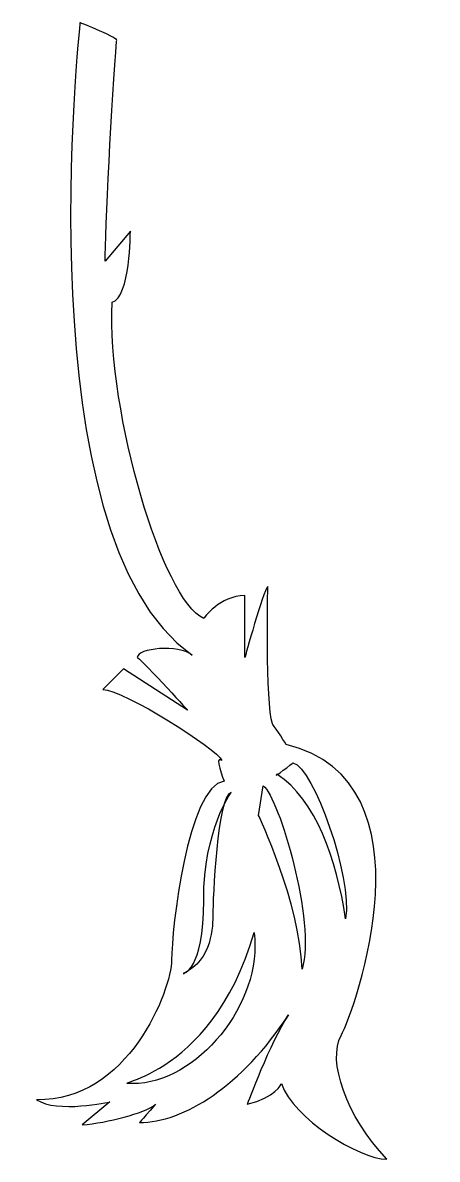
# Model space of a CAD drawing. Header units: centimetres. Extents: x -2.8 to 3.3, y -8.3 to 8.3.
import ezdxf

# ---------------------------------------------------------------- set-up
doc = ezdxf.new("R2010")
doc.units = ezdxf.units.CM
doc.header["$MEASUREMENT"] = 0
doc.layers.add('Camada 1', color=7, linetype='Continuous')

msp = doc.modelspace()

# ---------------------------------------------------------------- linework, layer by layer
at = {"layer": 'Camada 1'}
for points, knots in [([(-1.38467, 8.0075), (-1.45658, 7.23029), (-1.55149, 5.17127), (-1.55149, 4.8043), (-1.55149, 4.8043), (-1.55149, 4.8043), (-1.18451, 5.23814), (-1.18451, 5.23814), (-1.18451, 5.23814), (-1.18451, 5.23814), (-1.18451, 4.27053), (-1.45129, 4.20388), (-1.45129, 4.20388), (-1.51815, 2.5692), (-0.71572, -0.12513), (-0.11671, -0.40053), (-0.11671, -0.40053), (-0.11671, -0.40053), (0.11673, -0.06689), (0.48368, -0.06689), (0.48368, -0.06689), (0.48368, -0.06689), (0.48368, -0.96762), (0.48368, -0.96762), (0.48368, -0.96762), (0.48368, -0.96762), (0.75046, -0.00001), (0.81732, 0.06664), (0.81732, 0.06664), (0.81732, 0.06664), (0.78374, -1.63492), (0.88418, -1.93525), (0.88418, -1.93525), (0.88418, -1.93525), (1.05076, -2.16869), (1.0841, -2.23558), (1.0841, -2.23558), (3.28633, -2.76962), (2.08502, -6.10583), (1.88513, -6.47278), (1.88513, -6.47278), (1.68476, -6.83973), (1.95178, -7.64055), (2.55244, -8.27428), (2.55244, -8.27428), (2.15215, -8.27428), (1.18428, -7.67386), (1.01746, -7.1734), (1.01746, -7.1734), (1.01746, -7.1734), (0.92464, -7.3747), (0.517, -7.47376), (0.517, -7.47376), (0.517, -7.47376), (0.85061, -6.57275), (1.11739, -6.17246), (1.11739, -6.17246), (0.45008, -7.20672), (-0.41709, -7.74051), (-1.05106, -7.74051), (-1.05106, -7.74051), (-1.05106, -7.74051), (-1.05106, -7.74051), (-0.81762, -7.47376), (-0.81762, -7.47376), (-0.98447, -7.60727), (-1.51821, -7.74051), (-1.88519, -7.77385), (-1.88519, -7.77385), (-1.88519, -7.77385), (-1.48466, -7.44021), (-1.48466, -7.44021), (-1.48466, -7.44021), (-1.48466, -7.44021), (-2.2524, -7.60703), (-2.55247, -7.40687), (-2.55247, -7.40687), (-1.21791, -7.44021), (-0.58416, -5.80553), (-0.58416, -5.37169), (-0.58416, -5.37169), (-0.58416, -4.93785), (-0.35045, -2.836), (0.18334, -2.76941), (0.18334, -2.76941), (0.18334, -2.76941), (0.01649, -2.36888), (0.15, -2.46905), (0.15, -2.46905), (0.08314, -2.30223), (-1.28478, -1.43479), (-1.58511, -1.43479), (-1.58511, -1.43479), (-1.58511, -1.43479), (-1.28478, -1.13446), (-1.28478, -1.13446), (-1.28478, -1.13446), (-1.28478, -1.13446), (-0.35046, -1.73512), (-0.35046, -1.73512), (-0.35046, -1.73512), (-0.35046, -1.73512), (-1.08439, -0.93431), (-1.08439, -0.96762), (-1.08439, -0.96762), (-1.08439, -0.83411), (-0.48397, -0.76749), (-0.28381, -0.93431), (-0.28381, -0.93431), (-2.75257, 0.80054), (-1.91871, 8.27427), (-1.91871, 8.27427), (-1.91871, 8.27427), (-1.91871, 8.27427), (-1.31805, 8.04083), (-1.38467, 8.0075)], [0, 0, 0, 0, 0.03333333, 0.03333333, 0.03333333, 0.03333333, 0.06666667, 0.06666667, 0.06666667, 0.06666667, 0.1, 0.1, 0.1, 0.1, 0.13333333, 0.13333333, 0.13333333, 0.13333333, 0.16666667, 0.16666667, 0.16666667, 0.16666667, 0.2, 0.2, 0.2, 0.2, 0.23333333, 0.23333333, 0.23333333, 0.23333333, 0.26666667, 0.26666667, 0.26666667, 0.26666667, 0.3, 0.3, 0.3, 0.3, 0.33333333, 0.33333333, 0.33333333, 0.33333333, 0.36666667, 0.36666667, 0.36666667, 0.36666667, 0.4, 0.4, 0.4, 0.4, 0.43333333, 0.43333333, 0.43333333, 0.43333333, 0.46666667, 0.46666667, 0.46666667, 0.46666667, 0.5, 0.5, 0.5, 0.5, 0.53333333, 0.53333333, 0.53333333, 0.53333333, 0.56666667, 0.56666667, 0.56666667, 0.56666667, 0.6, 0.6, 0.6, 0.6, 0.63333333, 0.63333333, 0.63333333, 0.63333333, 0.66666667, 0.66666667, 0.66666667, 0.66666667, 0.7, 0.7, 0.7, 0.7, 0.73333333, 0.73333333, 0.73333333, 0.73333333, 0.76666667, 0.76666667, 0.76666667, 0.76666667, 0.8, 0.8, 0.8, 0.8, 0.83333333, 0.83333333, 0.83333333, 0.83333333, 0.86666667, 0.86666667, 0.86666667, 0.86666667, 0.9, 0.9, 0.9, 0.9, 0.93333333, 0.93333333, 0.93333333, 0.93333333, 1, 1, 1, 1]), ([(0.95083, -2.66916), (1.5177, -3.03611), (1.81827, -3.90355), (1.95178, -4.77122), (1.95178, -4.77122), (2.05171, -4.17083), (1.48463, -2.5692), (1.18428, -2.50234), (1.18428, -2.50234), (1.18427, -2.50236), (0.88421, -2.73604), (0.95083, -2.66916)], [0, 0, 0, 0, 0.25, 0.25, 0.25, 0.25, 0.5, 0.5, 0.5, 0.5, 1, 1, 1, 1]), ([(0.28355, -2.93617), (0.28355, -2.93617), (-0.11671, -3.46997), (-0.11671, -4.50422), (-0.11671, -4.50422), (-0.11671, -5.53847), (-0.41707, -5.57179), (-0.41707, -5.57179), (-0.41707, -5.57179), (0.01653, -5.37169), (0.01653, -4.8712), (0.01653, -4.70438), (0.01653, -4.70438), (0.01654, -4.53754), (0.08342, -2.93617), (0.28355, -2.93617)], [0, 0, 0, 0, 0.2, 0.2, 0.2, 0.2, 0.4, 0.4, 0.4, 0.4, 0.6, 0.6, 0.6, 0.6, 1, 1, 1, 1]), ([(0.68382, -3.26984), (0.68382, -3.26984), (1.28448, -4.53754), (1.31779, -5.50517), (1.31779, -5.50517), (1.51819, -4.83786), (0.98415, -3.00282), (0.75047, -2.83597), (0.75047, -2.83597), (0.75047, -2.83597), (0.68382, -3.26984), (0.68382, -3.26984)], [0, 0, 0, 0, 0.25, 0.25, 0.25, 0.25, 0.5, 0.5, 0.5, 0.5, 1, 1, 1, 1]), ([(0.61719, -4.97138), (-0.01678, -7.1734), (-1.62534, -7.1734), (-1.15123, -7.1734), (-1.15123, -7.1734), (-0.21717, -7.1734), (0.75046, -6.00563), (0.61719, -4.97138)], [0, 0, 0, 0, 0.33333333, 0.33333333, 0.33333333, 0.33333333, 1, 1, 1, 1])]:
    msp.add_open_spline(points, degree=3, knots=knots, dxfattribs=at)

doc.saveas('drawing.dxf')
